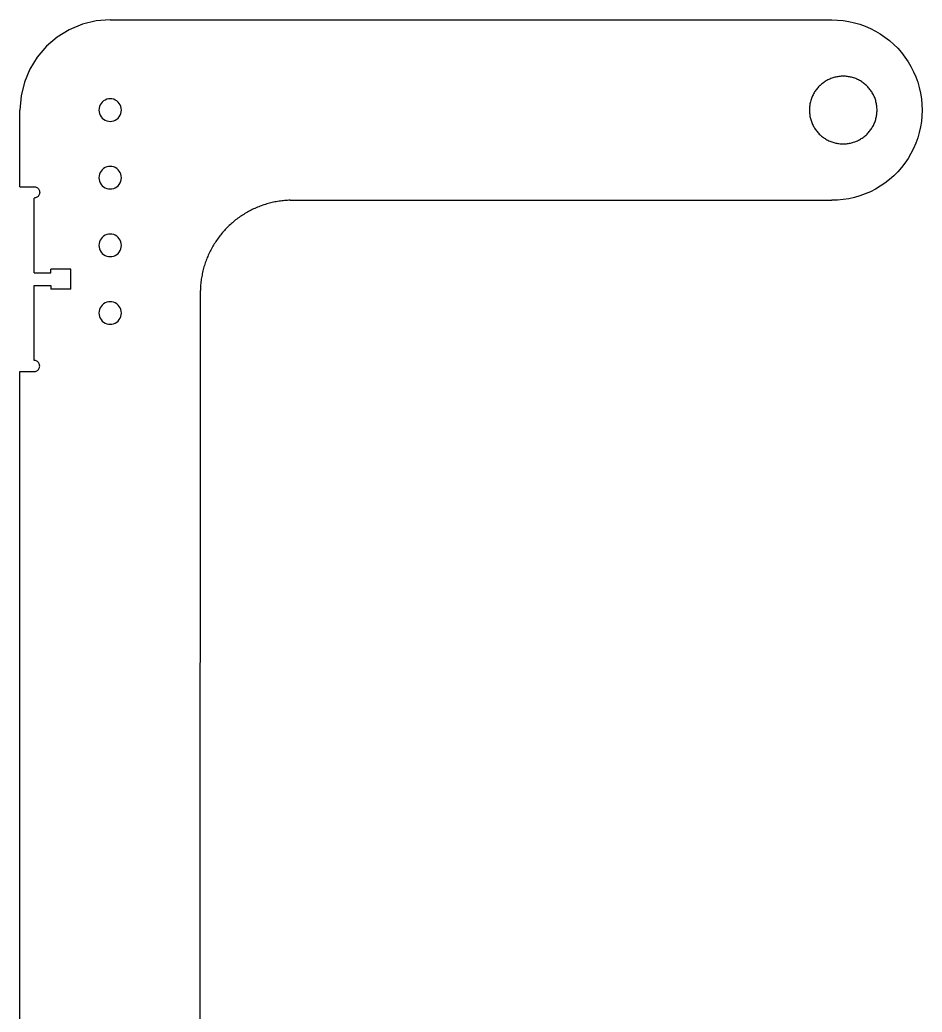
# Model space of a CAD drawing. Extents: x -73 to 73, y -45 to 45.
# Drawn here: x 3.29 to 23.29, y 22.44 to 44.44 of the extents above; entities that cross this region are included whole.
import ezdxf

# ---------------------------------------------------------------- set-up
doc = ezdxf.new("R2010")
doc.units = 0
doc.header["$MEASUREMENT"] = 0
doc.layers.get('0').update_dxf_attribs({"linetype": 'CONTINUOUS'})

msp = doc.modelspace()

# ---------------------------------------------------------------- linework, layer by layer
for p, q in [((4.672, 44.339), (4.382, 44.219)), ((4.977, 44.413), (4.672, 44.339)), ((5.29, 44.437), (4.977, 44.413)), ((5.29, 44.437), (21.29, 44.437)), ((21.29, 44.437), (21.415, 44.433)), ((21.415, 44.433), (21.54, 44.421)), ((21.54, 44.421), (21.665, 44.401)), ((21.665, 44.401), (21.787, 44.374)), ((21.787, 44.374), (21.908, 44.339)), ((21.908, 44.339), (22.026, 44.296)), ((22.026, 44.296), (22.141, 44.246)), ((22.141, 44.246), (22.253, 44.189)), ((4.114, 44.055), (3.875, 43.851)), ((4.382, 44.219), (4.114, 44.055)), ((22.253, 44.189), (22.361, 44.125)), ((22.361, 44.125), (22.465, 44.055)), ((22.465, 44.055), (22.565, 43.978)), ((3.875, 43.851), (3.672, 43.613)), ((22.565, 43.978), (22.659, 43.894)), ((22.659, 43.894), (22.748, 43.806)), ((22.748, 43.806), (22.831, 43.711)), ((3.672, 43.613), (3.508, 43.345)), ((22.831, 43.711), (22.908, 43.612)), ((22.908, 43.612), (22.978, 43.508)), ((3.508, 43.345), (3.388, 43.055)), ((22.978, 43.508), (23.042, 43.4)), ((23.042, 43.4), (23.099, 43.288)), ((21.242, 43.125), (21.22, 43.115)), ((21.264, 43.134), (21.242, 43.125)), ((21.286, 43.142), (21.264, 43.134)), ((21.308, 43.15), (21.286, 43.142)), ((21.33, 43.157), (21.308, 43.15)), ((21.353, 43.163), (21.33, 43.157)), ((21.376, 43.169), (21.353, 43.163)), ((21.399, 43.173), (21.376, 43.169)), ((21.422, 43.177), (21.399, 43.173)), ((21.446, 43.181), (21.422, 43.177)), ((21.469, 43.183), (21.446, 43.181)), ((21.493, 43.185), (21.469, 43.183)), ((21.516, 43.186), (21.493, 43.185)), ((21.54, 43.187), (21.516, 43.186)), ((21.563, 43.186), (21.54, 43.187)), ((21.587, 43.185), (21.563, 43.186)), ((21.61, 43.183), (21.587, 43.185)), ((21.634, 43.181), (21.61, 43.183)), ((21.657, 43.177), (21.634, 43.181)), ((21.68, 43.173), (21.657, 43.177)), ((21.703, 43.168), (21.68, 43.173)), ((21.726, 43.163), (21.703, 43.168)), ((21.749, 43.157), (21.726, 43.163)), ((21.771, 43.15), (21.749, 43.157)), ((21.794, 43.142), (21.771, 43.15)), ((21.816, 43.134), (21.794, 43.142)), ((21.838, 43.125), (21.816, 43.134)), ((21.859, 43.115), (21.838, 43.125)), ((23.099, 43.288), (23.149, 43.173)), ((23.149, 43.173), (23.192, 43.054)), ((3.388, 43.055), (3.314, 42.75)), ((20.962, 42.915), (20.947, 42.896)), ((20.977, 42.933), (20.962, 42.915)), ((20.993, 42.95), (20.977, 42.933)), ((21.009, 42.967), (20.993, 42.95)), ((21.026, 42.983), (21.009, 42.967)), ((21.044, 42.999), (21.026, 42.983)), ((21.062, 43.014), (21.044, 42.999)), ((21.08, 43.029), (21.062, 43.014)), ((21.099, 43.043), (21.08, 43.029)), ((21.118, 43.057), (21.099, 43.043)), ((21.138, 43.07), (21.118, 43.057)), ((21.158, 43.082), (21.138, 43.07)), ((21.178, 43.094), (21.158, 43.082)), ((21.199, 43.105), (21.178, 43.094)), ((21.22, 43.115), (21.199, 43.105)), ((21.88, 43.105), (21.859, 43.115)), ((21.901, 43.094), (21.88, 43.105)), ((21.921, 43.082), (21.901, 43.094)), ((21.942, 43.07), (21.921, 43.082)), ((21.961, 43.057), (21.942, 43.07)), ((21.981, 43.043), (21.961, 43.057)), ((21.999, 43.029), (21.981, 43.043)), ((22.018, 43.014), (21.999, 43.029)), ((22.036, 42.999), (22.018, 43.014)), ((22.053, 42.983), (22.036, 42.999)), ((22.07, 42.967), (22.053, 42.983)), ((22.086, 42.95), (22.07, 42.967)), ((22.102, 42.932), (22.086, 42.95)), ((22.118, 42.915), (22.102, 42.932)), ((22.132, 42.896), (22.118, 42.915)), ((23.192, 43.054), (23.227, 42.934)), ((23.227, 42.934), (23.254, 42.811)), ((3.314, 42.75), (3.29, 42.437)), ((5.25, 42.684), (5.212, 42.675)), ((5.29, 42.687), (5.25, 42.684)), ((5.329, 42.684), (5.29, 42.687)), ((5.367, 42.675), (5.329, 42.684)), ((20.834, 42.691), (20.826, 42.668)), ((20.842, 42.713), (20.834, 42.691)), ((20.851, 42.734), (20.842, 42.713)), ((20.861, 42.756), (20.851, 42.734)), ((20.871, 42.777), (20.861, 42.756)), ((20.882, 42.798), (20.871, 42.777)), ((20.894, 42.818), (20.882, 42.798)), ((20.906, 42.838), (20.894, 42.818)), ((20.919, 42.858), (20.906, 42.838)), ((20.933, 42.877), (20.919, 42.858)), ((20.947, 42.896), (20.933, 42.877)), ((22.146, 42.877), (22.132, 42.896)), ((22.16, 42.858), (22.146, 42.877)), ((22.173, 42.838), (22.16, 42.858)), ((22.185, 42.818), (22.173, 42.838)), ((22.197, 42.798), (22.185, 42.818)), ((22.208, 42.777), (22.197, 42.798)), ((22.218, 42.756), (22.208, 42.777)), ((22.228, 42.734), (22.218, 42.756)), ((22.237, 42.713), (22.228, 42.734)), ((22.245, 42.691), (22.237, 42.713)), ((22.253, 42.668), (22.245, 42.691)), ((23.254, 42.811), (23.274, 42.687)), ((23.274, 42.687), (23.286, 42.562)), ((5.043, 42.476), (5.04, 42.437)), ((5.052, 42.514), (5.043, 42.476)), ((5.067, 42.551), (5.052, 42.514)), ((5.087, 42.584), (5.067, 42.551)), ((5.113, 42.614), (5.087, 42.584)), ((5.143, 42.639), (5.113, 42.614)), ((5.176, 42.66), (5.143, 42.639)), ((5.212, 42.675), (5.176, 42.66)), ((5.403, 42.66), (5.367, 42.675)), ((5.437, 42.639), (5.403, 42.66)), ((5.466, 42.614), (5.437, 42.639)), ((5.492, 42.584), (5.466, 42.614)), ((5.512, 42.551), (5.492, 42.584)), ((5.527, 42.514), (5.512, 42.551)), ((5.536, 42.476), (5.527, 42.514)), ((5.54, 42.437), (5.536, 42.476)), ((20.791, 42.484), (20.79, 42.46)), ((20.793, 42.507), (20.791, 42.484)), ((20.796, 42.531), (20.793, 42.507)), ((20.799, 42.554), (20.796, 42.531)), ((20.803, 42.577), (20.799, 42.554)), ((20.808, 42.6), (20.803, 42.577)), ((20.813, 42.623), (20.808, 42.6)), ((20.819, 42.646), (20.813, 42.623)), ((20.826, 42.668), (20.819, 42.646)), ((22.26, 42.646), (22.253, 42.668)), ((22.266, 42.623), (22.26, 42.646)), ((22.272, 42.6), (22.266, 42.623)), ((22.276, 42.577), (22.272, 42.6)), ((22.28, 42.554), (22.276, 42.577)), ((22.284, 42.53), (22.28, 42.554)), ((22.286, 42.507), (22.284, 42.53)), ((22.288, 42.484), (22.286, 42.507)), ((22.289, 42.46), (22.288, 42.484)), ((23.286, 42.562), (23.29, 42.436)), ((3.289, 40.737), (3.29, 42.437)), ((5.04, 42.437), (5.043, 42.398)), ((5.043, 42.398), (5.052, 42.36)), ((5.052, 42.36), (5.067, 42.324)), ((5.067, 42.324), (5.087, 42.29)), ((5.087, 42.29), (5.113, 42.26)), ((5.113, 42.26), (5.143, 42.235)), ((5.437, 42.235), (5.466, 42.26)), ((5.466, 42.26), (5.492, 42.29)), ((5.492, 42.29), (5.512, 42.324)), ((5.512, 42.324), (5.527, 42.36)), ((5.527, 42.36), (5.536, 42.398)), ((5.536, 42.398), (5.54, 42.437)), ((20.79, 42.46), (20.79, 42.437)), ((20.79, 42.437), (20.79, 42.413)), ((20.79, 42.413), (20.791, 42.39)), ((20.791, 42.39), (20.793, 42.366)), ((20.793, 42.366), (20.796, 42.343)), ((20.796, 42.343), (20.799, 42.319)), ((20.799, 42.319), (20.803, 42.296)), ((20.803, 42.296), (20.808, 42.273)), ((20.808, 42.273), (20.813, 42.25)), ((20.813, 42.25), (20.819, 42.227)), ((22.26, 42.227), (22.266, 42.25)), ((22.266, 42.25), (22.272, 42.273)), ((22.272, 42.273), (22.276, 42.296)), ((22.276, 42.296), (22.28, 42.319)), ((22.28, 42.319), (22.284, 42.342)), ((22.284, 42.342), (22.286, 42.366)), ((22.286, 42.366), (22.288, 42.389)), ((22.288, 42.389), (22.289, 42.413)), ((22.29, 42.436), (22.289, 42.46)), ((22.289, 42.413), (22.29, 42.436)), ((23.286, 42.311), (23.274, 42.186)), ((23.29, 42.436), (23.286, 42.311)), ((5.143, 42.235), (5.176, 42.214)), ((5.176, 42.214), (5.212, 42.199)), ((5.212, 42.199), (5.25, 42.19)), ((5.25, 42.19), (5.29, 42.187)), ((5.29, 42.187), (5.329, 42.19)), ((5.329, 42.19), (5.367, 42.199)), ((5.367, 42.199), (5.403, 42.214)), ((5.403, 42.214), (5.437, 42.235)), ((20.819, 42.227), (20.826, 42.205)), ((20.826, 42.205), (20.834, 42.183)), ((20.834, 42.183), (20.842, 42.161)), ((20.842, 42.161), (20.851, 42.139)), ((20.851, 42.139), (20.861, 42.117)), ((20.861, 42.117), (20.871, 42.096)), ((20.871, 42.096), (20.882, 42.075)), ((20.882, 42.075), (20.894, 42.055)), ((20.894, 42.055), (20.906, 42.035)), ((20.906, 42.035), (20.919, 42.015)), ((22.16, 42.015), (22.173, 42.035)), ((22.173, 42.035), (22.185, 42.055)), ((22.185, 42.055), (22.197, 42.075)), ((22.197, 42.075), (22.208, 42.096)), ((22.208, 42.096), (22.218, 42.117)), ((22.218, 42.117), (22.228, 42.139)), ((22.228, 42.139), (22.237, 42.16)), ((22.237, 42.16), (22.245, 42.182)), ((22.245, 42.182), (22.253, 42.205)), ((22.253, 42.205), (22.26, 42.227)), ((23.254, 42.062), (23.227, 41.939)), ((23.274, 42.186), (23.254, 42.062)), ((20.919, 42.015), (20.933, 41.996)), ((20.933, 41.996), (20.947, 41.977)), ((20.947, 41.977), (20.962, 41.959)), ((20.962, 41.959), (20.977, 41.941)), ((20.977, 41.941), (20.993, 41.923)), ((20.993, 41.923), (21.009, 41.906)), ((21.009, 41.906), (21.026, 41.89)), ((21.026, 41.89), (21.044, 41.874)), ((21.044, 41.874), (21.062, 41.859)), ((21.062, 41.859), (21.08, 41.844)), ((21.08, 41.844), (21.099, 41.83)), ((21.099, 41.83), (21.118, 41.816)), ((21.118, 41.816), (21.138, 41.803)), ((21.138, 41.803), (21.158, 41.791)), ((21.921, 41.791), (21.941, 41.803)), ((21.941, 41.803), (21.961, 41.816)), ((21.961, 41.816), (21.98, 41.83)), ((21.98, 41.83), (21.999, 41.844)), ((21.999, 41.844), (22.018, 41.859)), ((22.018, 41.859), (22.036, 41.874)), ((22.036, 41.874), (22.053, 41.89)), ((22.053, 41.89), (22.07, 41.906)), ((22.07, 41.906), (22.086, 41.923)), ((22.086, 41.923), (22.102, 41.941)), ((22.102, 41.941), (22.117, 41.958)), ((22.117, 41.958), (22.132, 41.977)), ((22.132, 41.977), (22.146, 41.996)), ((22.146, 41.996), (22.16, 42.015)), ((23.192, 41.818), (23.149, 41.7)), ((23.227, 41.939), (23.192, 41.818)), ((21.158, 41.791), (21.178, 41.779)), ((21.178, 41.779), (21.199, 41.768)), ((21.199, 41.768), (21.22, 41.758)), ((21.22, 41.758), (21.242, 41.748)), ((21.242, 41.748), (21.263, 41.739)), ((21.263, 41.739), (21.286, 41.731)), ((21.286, 41.731), (21.308, 41.723)), ((21.308, 41.723), (21.33, 41.716)), ((21.33, 41.716), (21.353, 41.71)), ((21.353, 41.71), (21.376, 41.705)), ((21.376, 41.705), (21.399, 41.7)), ((21.399, 41.7), (21.422, 41.696)), ((21.422, 41.696), (21.446, 41.692)), ((21.446, 41.692), (21.469, 41.69)), ((21.469, 41.69), (21.492, 41.688)), ((21.492, 41.688), (21.516, 41.687)), ((21.516, 41.687), (21.54, 41.687)), ((21.54, 41.687), (21.563, 41.687)), ((21.563, 41.687), (21.587, 41.688)), ((21.587, 41.688), (21.61, 41.69)), ((21.61, 41.69), (21.634, 41.692)), ((21.634, 41.692), (21.657, 41.696)), ((21.657, 41.696), (21.68, 41.7)), ((21.68, 41.7), (21.703, 41.705)), ((21.703, 41.705), (21.726, 41.71)), ((21.726, 41.71), (21.749, 41.716)), ((21.749, 41.716), (21.771, 41.723)), ((21.771, 41.723), (21.794, 41.731)), ((21.794, 41.731), (21.816, 41.739)), ((21.816, 41.739), (21.837, 41.748)), ((21.837, 41.748), (21.859, 41.758)), ((21.859, 41.758), (21.88, 41.768)), ((21.88, 41.768), (21.901, 41.779)), ((21.901, 41.779), (21.921, 41.791)), ((23.099, 41.585), (23.042, 41.473)), ((23.149, 41.7), (23.099, 41.585)), ((22.978, 41.365), (22.908, 41.261)), ((23.042, 41.473), (22.978, 41.365)), ((5.176, 41.16), (5.143, 41.139)), ((5.212, 41.175), (5.176, 41.16)), ((5.25, 41.184), (5.212, 41.175)), ((5.289, 41.187), (5.25, 41.184)), ((5.329, 41.184), (5.289, 41.187)), ((5.367, 41.175), (5.329, 41.184)), ((5.403, 41.16), (5.367, 41.175)), ((5.436, 41.139), (5.403, 41.16)), ((22.831, 41.162), (22.747, 41.067)), ((22.908, 41.261), (22.831, 41.162)), ((5.043, 40.976), (5.039, 40.937)), ((5.039, 40.937), (5.043, 40.898)), ((5.052, 41.014), (5.043, 40.976)), ((5.067, 41.051), (5.052, 41.014)), ((5.087, 41.084), (5.067, 41.051)), ((5.113, 41.114), (5.087, 41.084)), ((5.143, 41.139), (5.113, 41.114)), ((5.466, 41.114), (5.436, 41.139)), ((5.492, 41.084), (5.466, 41.114)), ((5.512, 41.051), (5.492, 41.084)), ((5.527, 41.014), (5.512, 41.051)), ((5.536, 40.976), (5.527, 41.014)), ((5.539, 40.937), (5.536, 40.976)), ((5.536, 40.898), (5.539, 40.937)), ((22.659, 40.978), (22.564, 40.895)), ((22.747, 41.067), (22.659, 40.978)), ((3.289, 40.737), (3.602, 40.737)), ((3.602, 40.737), (3.618, 40.736)), ((3.618, 40.736), (3.634, 40.733)), ((3.634, 40.733), (3.65, 40.728)), ((3.65, 40.728), (3.664, 40.721)), ((3.664, 40.721), (3.678, 40.711)), ((3.678, 40.711), (3.69, 40.701)), ((5.043, 40.898), (5.052, 40.86)), ((5.052, 40.86), (5.067, 40.824)), ((5.067, 40.824), (5.087, 40.79)), ((5.087, 40.79), (5.113, 40.76)), ((5.113, 40.76), (5.142, 40.735)), ((5.142, 40.735), (5.176, 40.714)), ((5.176, 40.714), (5.212, 40.699)), ((5.367, 40.699), (5.403, 40.714)), ((5.403, 40.714), (5.436, 40.735)), ((5.436, 40.735), (5.466, 40.76)), ((5.466, 40.76), (5.492, 40.79)), ((5.492, 40.79), (5.512, 40.824)), ((5.512, 40.824), (5.527, 40.86)), ((5.527, 40.86), (5.536, 40.898)), ((22.361, 40.748), (22.253, 40.684)), ((22.465, 40.818), (22.361, 40.748)), ((22.564, 40.895), (22.465, 40.818)), ((3.618, 40.488), (3.602, 40.487)), ((3.602, 38.828), (3.602, 40.487)), ((3.634, 40.492), (3.618, 40.488)), ((3.65, 40.497), (3.634, 40.492)), ((3.664, 40.504), (3.65, 40.497)), ((3.678, 40.513), (3.664, 40.504)), ((3.69, 40.524), (3.678, 40.513)), ((3.69, 40.701), (3.701, 40.688)), ((3.701, 40.536), (3.69, 40.524)), ((3.701, 40.688), (3.71, 40.675)), ((3.71, 40.55), (3.701, 40.536)), ((3.71, 40.675), (3.717, 40.66)), ((3.717, 40.564), (3.71, 40.55)), ((3.717, 40.66), (3.723, 40.645)), ((3.723, 40.58), (3.717, 40.564)), ((3.723, 40.645), (3.726, 40.629)), ((3.726, 40.596), (3.723, 40.58)), ((3.726, 40.629), (3.727, 40.612)), ((3.727, 40.612), (3.726, 40.596)), ((5.212, 40.699), (5.25, 40.69)), ((5.25, 40.69), (5.289, 40.687)), ((5.289, 40.687), (5.329, 40.69)), ((5.329, 40.69), (5.367, 40.699)), ((21.787, 40.499), (21.664, 40.472)), ((21.907, 40.534), (21.787, 40.499)), ((22.026, 40.577), (21.907, 40.534)), ((22.141, 40.627), (22.026, 40.577)), ((22.253, 40.684), (22.141, 40.627)), ((8.525, 40.27), (8.496, 40.257)), ((8.553, 40.282), (8.525, 40.27)), ((8.582, 40.294), (8.553, 40.282)), ((8.611, 40.305), (8.582, 40.294)), ((8.64, 40.316), (8.611, 40.305)), ((8.67, 40.326), (8.64, 40.316)), ((8.699, 40.336), (8.67, 40.326)), ((8.729, 40.345), (8.699, 40.336)), ((8.759, 40.355), (8.729, 40.345)), ((8.789, 40.363), (8.759, 40.355)), ((8.819, 40.371), (8.789, 40.363)), ((8.849, 40.379), (8.819, 40.371)), ((8.879, 40.386), (8.849, 40.379)), ((8.909, 40.393), (8.879, 40.386)), ((8.94, 40.399), (8.909, 40.393)), ((8.971, 40.405), (8.94, 40.399)), ((9.001, 40.41), (8.971, 40.405)), ((9.032, 40.415), (9.001, 40.41)), ((9.063, 40.42), (9.032, 40.415)), ((9.094, 40.424), (9.063, 40.42)), ((9.125, 40.427), (9.094, 40.424)), ((9.155, 40.43), (9.125, 40.427)), ((9.187, 40.433), (9.155, 40.43)), ((9.218, 40.435), (9.187, 40.433)), ((9.249, 40.436), (9.218, 40.435)), ((9.28, 40.437), (9.249, 40.436)), ((9.28, 40.437), (21.289, 40.437)), ((21.415, 40.44), (21.289, 40.437)), ((21.54, 40.452), (21.415, 40.44)), ((21.664, 40.472), (21.54, 40.452)), ((8.146, 40.056), (8.121, 40.038)), ((8.172, 40.074), (8.146, 40.056)), ((8.197, 40.091), (8.172, 40.074)), ((8.223, 40.108), (8.197, 40.091)), ((8.249, 40.125), (8.223, 40.108)), ((8.276, 40.141), (8.249, 40.125)), ((8.303, 40.157), (8.276, 40.141)), ((8.33, 40.173), (8.303, 40.157)), ((8.357, 40.188), (8.33, 40.173)), ((8.384, 40.203), (8.357, 40.188)), ((8.412, 40.217), (8.384, 40.203)), ((8.44, 40.231), (8.412, 40.217)), ((8.468, 40.244), (8.44, 40.231)), ((8.496, 40.257), (8.468, 40.244)), ((7.885, 39.834), (7.864, 39.812)), ((7.908, 39.856), (7.885, 39.834)), ((7.93, 39.878), (7.908, 39.856)), ((7.953, 39.899), (7.93, 39.878)), ((7.976, 39.92), (7.953, 39.899)), ((7.999, 39.94), (7.976, 39.92)), ((8.023, 39.961), (7.999, 39.94)), ((8.047, 39.98), (8.023, 39.961)), ((8.071, 40), (8.047, 39.98)), ((8.096, 40.019), (8.071, 40)), ((8.121, 40.038), (8.096, 40.019)), ((5.113, 39.614), (5.087, 39.584)), ((5.142, 39.639), (5.113, 39.614)), ((5.176, 39.66), (5.142, 39.639)), ((5.212, 39.675), (5.176, 39.66)), ((5.25, 39.684), (5.212, 39.675)), ((5.289, 39.687), (5.25, 39.684)), ((5.328, 39.684), (5.289, 39.687)), ((5.367, 39.675), (5.328, 39.684)), ((5.403, 39.66), (5.367, 39.675)), ((5.436, 39.639), (5.403, 39.66)), ((5.466, 39.614), (5.436, 39.639)), ((5.492, 39.584), (5.466, 39.614)), ((7.702, 39.623), (7.683, 39.598)), ((7.721, 39.648), (7.702, 39.623)), ((7.74, 39.672), (7.721, 39.648)), ((7.76, 39.696), (7.74, 39.672)), ((7.78, 39.72), (7.76, 39.696)), ((7.8, 39.744), (7.78, 39.72)), ((7.821, 39.767), (7.8, 39.744)), ((7.842, 39.79), (7.821, 39.767)), ((7.864, 39.812), (7.842, 39.79)), ((5.042, 39.476), (5.039, 39.437)), ((5.039, 39.437), (5.042, 39.398)), ((5.052, 39.514), (5.042, 39.476)), ((5.042, 39.398), (5.052, 39.36)), ((5.067, 39.551), (5.052, 39.514)), ((5.087, 39.584), (5.067, 39.551)), ((5.512, 39.551), (5.492, 39.584)), ((5.527, 39.514), (5.512, 39.551)), ((5.536, 39.476), (5.527, 39.514)), ((5.527, 39.36), (5.536, 39.398)), ((5.539, 39.437), (5.536, 39.476)), ((5.536, 39.398), (5.539, 39.437)), ((7.549, 39.389), (7.534, 39.361)), ((7.564, 39.416), (7.549, 39.389)), ((7.58, 39.443), (7.564, 39.416)), ((7.596, 39.469), (7.58, 39.443)), ((7.613, 39.495), (7.596, 39.469)), ((7.63, 39.522), (7.613, 39.495)), ((7.647, 39.547), (7.63, 39.522)), ((7.665, 39.573), (7.647, 39.547)), ((7.683, 39.598), (7.665, 39.573)), ((5.052, 39.36), (5.067, 39.324)), ((5.067, 39.324), (5.087, 39.29)), ((5.087, 39.29), (5.113, 39.26)), ((5.113, 39.26), (5.142, 39.235)), ((5.142, 39.235), (5.176, 39.214)), ((5.176, 39.214), (5.212, 39.199)), ((5.212, 39.199), (5.25, 39.19)), ((5.25, 39.19), (5.289, 39.187)), ((5.289, 39.187), (5.328, 39.19)), ((5.328, 39.19), (5.367, 39.199)), ((5.367, 39.199), (5.403, 39.214)), ((5.403, 39.214), (5.436, 39.235)), ((5.436, 39.235), (5.466, 39.26)), ((5.466, 39.26), (5.492, 39.29)), ((5.492, 39.29), (5.512, 39.324)), ((5.512, 39.324), (5.527, 39.36)), ((7.441, 39.165), (7.429, 39.136)), ((7.453, 39.193), (7.441, 39.165)), ((7.465, 39.222), (7.453, 39.193)), ((7.478, 39.25), (7.465, 39.222)), ((7.491, 39.278), (7.478, 39.25)), ((7.505, 39.306), (7.491, 39.278)), ((7.519, 39.334), (7.505, 39.306)), ((7.534, 39.361), (7.519, 39.334)), ((7.369, 38.959), (7.36, 38.929)), ((7.378, 38.989), (7.369, 38.959)), ((7.387, 39.019), (7.378, 38.989)), ((7.397, 39.048), (7.387, 39.019)), ((7.407, 39.077), (7.397, 39.048)), ((7.418, 39.107), (7.407, 39.077)), ((7.429, 39.136), (7.418, 39.107)), ((3.602, 38.828), (3.977, 38.828)), ((3.977, 38.828), (3.977, 38.906)), ((4.414, 38.906), (3.977, 38.906)), ((4.414, 38.468), (4.414, 38.906)), ((7.319, 38.747), (7.314, 38.716)), ((7.325, 38.778), (7.319, 38.747)), ((7.331, 38.808), (7.325, 38.778)), ((7.338, 38.839), (7.331, 38.808)), ((7.345, 38.869), (7.338, 38.839)), ((7.352, 38.899), (7.345, 38.869)), ((7.36, 38.929), (7.352, 38.899)), ((3.602, 38.547), (3.977, 38.547)), ((3.602, 36.887), (3.602, 38.547)), ((3.977, 38.547), (3.977, 38.468)), ((7.293, 38.531), (7.291, 38.5)), ((7.295, 38.562), (7.293, 38.531)), ((7.298, 38.593), (7.295, 38.562)), ((7.301, 38.624), (7.298, 38.593)), ((7.305, 38.655), (7.301, 38.624)), ((7.309, 38.686), (7.305, 38.655)), ((7.314, 38.716), (7.309, 38.686)), ((4.414, 38.468), (3.977, 38.468)), ((7.286, 6.438), (7.288, 38.438)), ((7.289, 38.469), (7.288, 38.438)), ((7.291, 38.5), (7.289, 38.469)), ((5.087, 38.084), (5.066, 38.051)), ((5.112, 38.114), (5.087, 38.084)), ((5.142, 38.139), (5.112, 38.114)), ((5.176, 38.16), (5.142, 38.139)), ((5.212, 38.175), (5.176, 38.16)), ((5.25, 38.184), (5.212, 38.175)), ((5.289, 38.187), (5.25, 38.184)), ((5.328, 38.184), (5.289, 38.187)), ((5.366, 38.175), (5.328, 38.184)), ((5.403, 38.16), (5.366, 38.175)), ((5.436, 38.139), (5.403, 38.16)), ((5.466, 38.114), (5.436, 38.139)), ((5.491, 38.084), (5.466, 38.114)), ((5.512, 38.051), (5.491, 38.084)), ((5.042, 37.976), (5.039, 37.937)), ((5.039, 37.937), (5.042, 37.898)), ((5.051, 38.014), (5.042, 37.976)), ((5.042, 37.898), (5.051, 37.86)), ((5.066, 38.051), (5.051, 38.014)), ((5.051, 37.86), (5.066, 37.824)), ((5.527, 38.014), (5.512, 38.051)), ((5.512, 37.824), (5.527, 37.86)), ((5.536, 37.976), (5.527, 38.014)), ((5.527, 37.86), (5.536, 37.898)), ((5.539, 37.937), (5.536, 37.976)), ((5.536, 37.898), (5.539, 37.937)), ((5.066, 37.824), (5.087, 37.79)), ((5.087, 37.79), (5.112, 37.76)), ((5.112, 37.76), (5.142, 37.735)), ((5.142, 37.735), (5.176, 37.714)), ((5.176, 37.714), (5.212, 37.699)), ((5.212, 37.699), (5.25, 37.69)), ((5.25, 37.69), (5.289, 37.687)), ((5.289, 37.687), (5.328, 37.69)), ((5.328, 37.69), (5.366, 37.699)), ((5.366, 37.699), (5.403, 37.714)), ((5.403, 37.714), (5.436, 37.735)), ((5.436, 37.735), (5.466, 37.76)), ((5.466, 37.76), (5.491, 37.79)), ((5.491, 37.79), (5.512, 37.824)), ((3.618, 36.886), (3.602, 36.887)), ((3.634, 36.883), (3.618, 36.886)), ((3.649, 36.878), (3.634, 36.883)), ((3.664, 36.871), (3.649, 36.878)), ((3.678, 36.861), (3.664, 36.871)), ((3.69, 36.851), (3.678, 36.861)), ((3.701, 36.838), (3.69, 36.851)), ((3.71, 36.825), (3.701, 36.838)), ((3.717, 36.81), (3.71, 36.825)), ((3.722, 36.795), (3.717, 36.81)), ((3.726, 36.779), (3.722, 36.795)), ((3.722, 36.73), (3.726, 36.746)), ((3.727, 36.762), (3.726, 36.779)), ((3.726, 36.746), (3.727, 36.762)), ((3.287, 4.985), (3.289, 36.637)), ((3.289, 36.637), (3.602, 36.637)), ((3.602, 36.637), (3.618, 36.638)), ((3.618, 36.638), (3.634, 36.642)), ((3.634, 36.642), (3.649, 36.647)), ((3.649, 36.647), (3.664, 36.654)), ((3.664, 36.654), (3.678, 36.663)), ((3.678, 36.663), (3.69, 36.674)), ((3.69, 36.674), (3.701, 36.686)), ((3.701, 36.686), (3.71, 36.7)), ((3.71, 36.7), (3.717, 36.714)), ((3.717, 36.714), (3.722, 36.73))]:
    msp.add_line(p, q)

doc.saveas('drawing.dxf')
